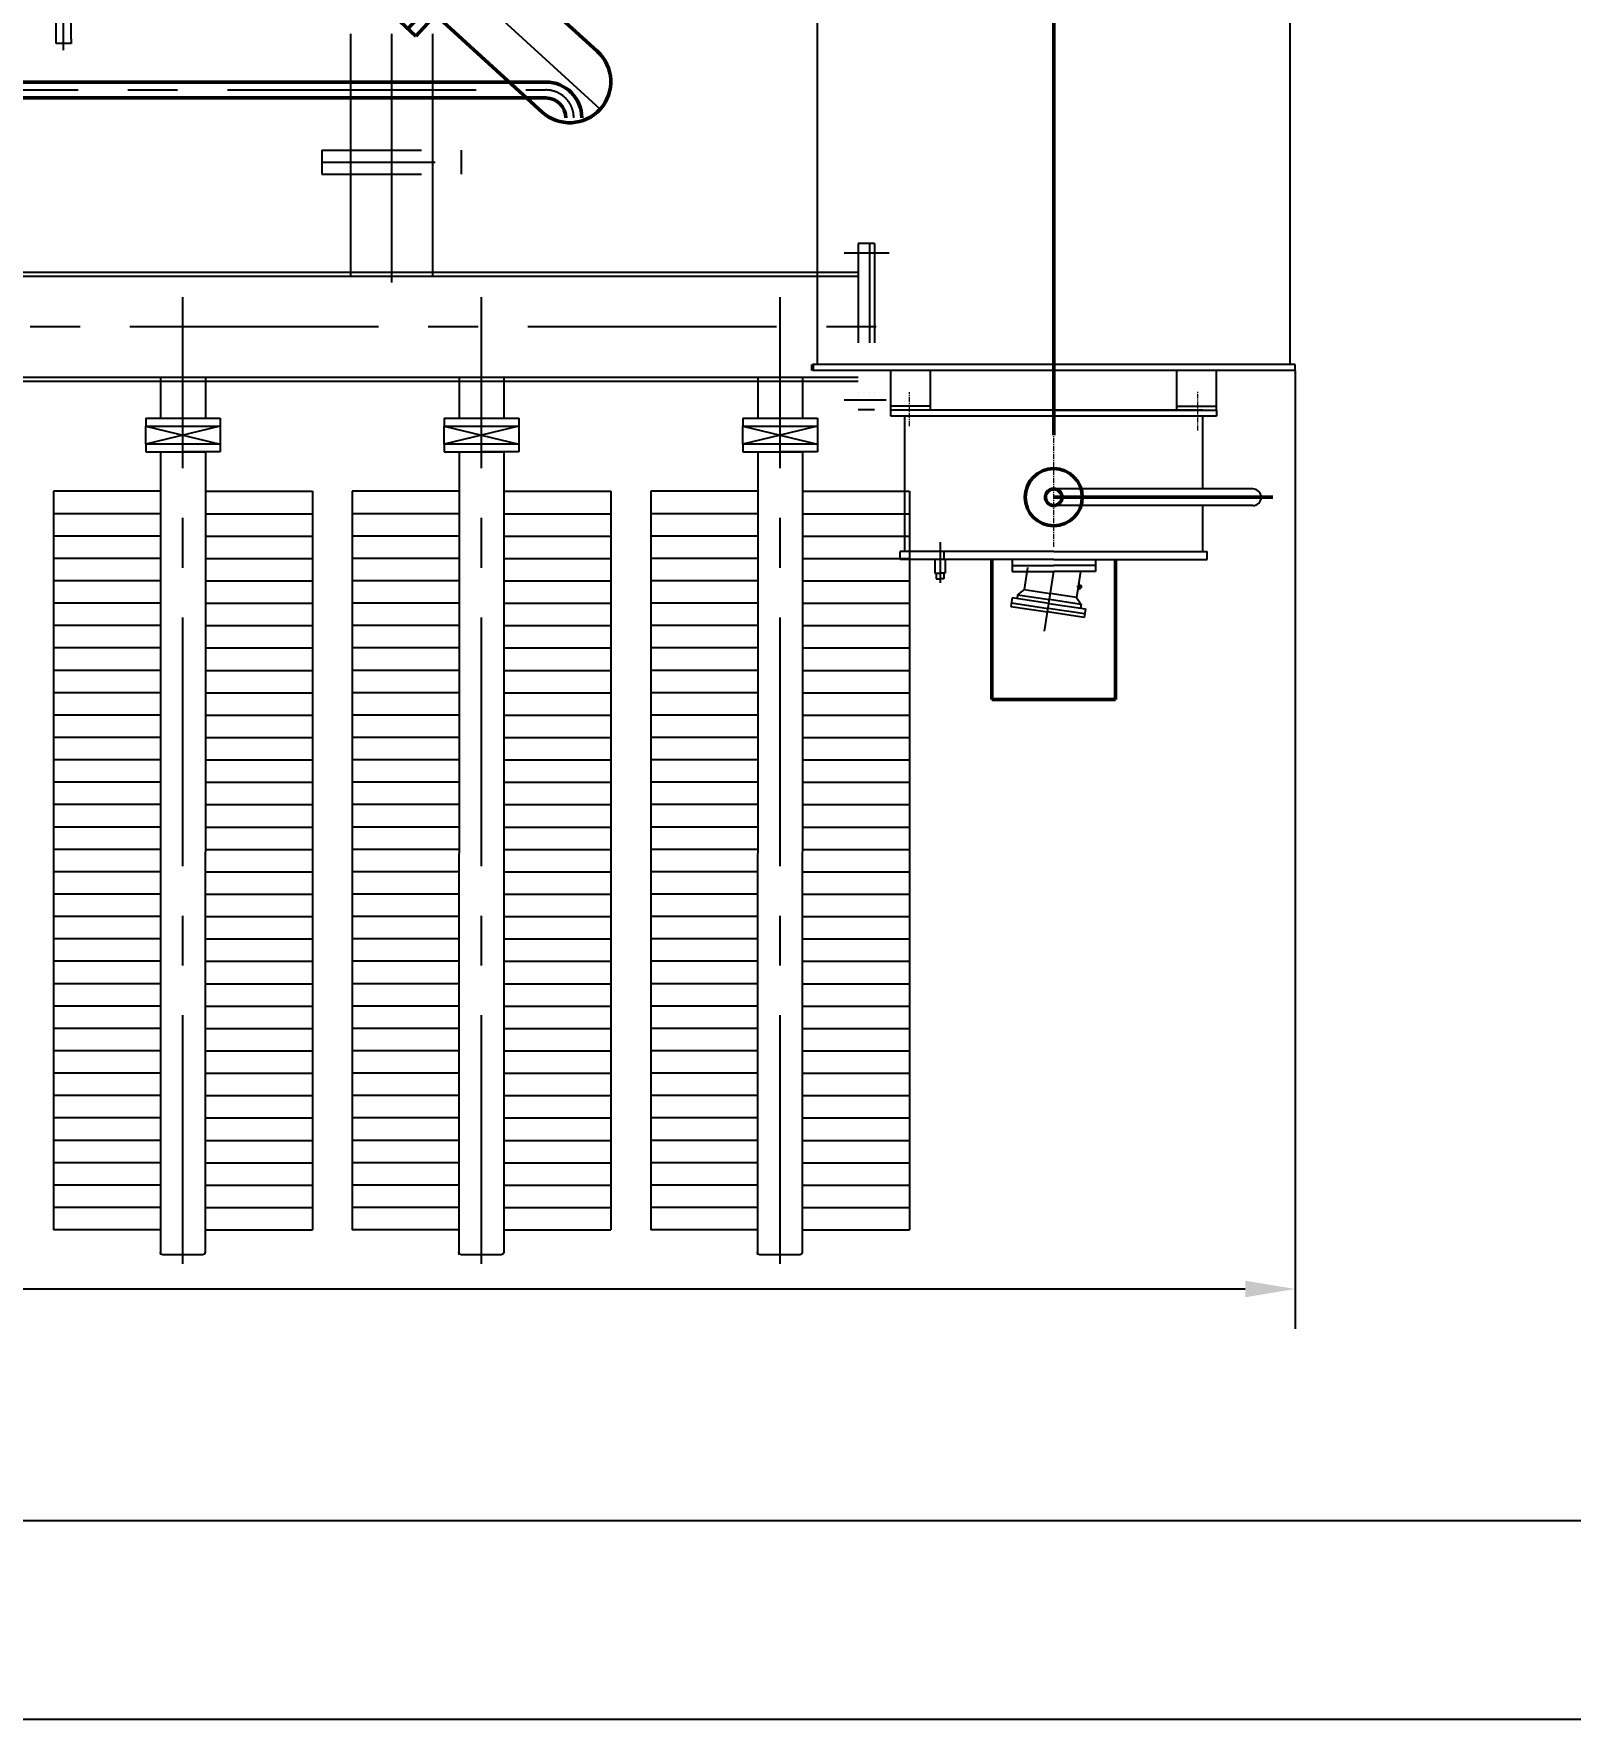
# Model space of a CAD drawing. Header units: millimetres. Extents: x -1000 to 22760, y -400 to 16400.
# Drawn here: x 6354 to 9442, y -400 to 2989 of the extents above; entities that cross this region are included whole.
import ezdxf

# ---------------------------------------------------------------- set-up
doc = ezdxf.new("R2010")
doc.units = ezdxf.units.MM
doc.header["$LTSCALE"] = 400
doc.linetypes.add('CENTER', pattern=[2, 1.25, -0.25, 0.25, -0.25])
doc.linetypes.add('DIVIDE', pattern=[1.25, 0.5, -0.25, 0, -0.25, 0, -0.25])
for name, color, linetype, lineweight in [('0粗实线层', 7, 'Continuous', 50), ('1.粗实线', 1, 'Continuous', 50), ('2.点划线', 2, 'CENTER', 18), ('2中心线层', 1, 'CENTER', 25), ('tablist', 3, 'Continuous', 25)]:
    doc.layers.add(name, color=color, linetype=linetype, lineweight=lineweight)
for name, color, linetype in [('1轮廓实线层', 7, 'Continuous'), ('3中心线层', 1, 'CENTER'), ('5', 3, 'Continuous'), ('6', 4, 'DIVIDE'), ('图框层', 7, 'Continuous')]:
    doc.layers.add(name, color=color, linetype=linetype)
doc.styles.add('TH_GBDIM', font='txt.shx', dxfattribs={"width": 0.67, "bigfont": 'hztxt.shx'})
doc.dimstyles.new('TH_GBDIM', dxfattribs={"dimscale": 40, "dimtxt": 3.5, "dimasz": 2.5, "dimexe": 2, "dimexo": 0, "dimgap": 1.5, "dimtad": 0, "dimtoh": 1, "dimdec": 1, "dimdsep": 46, "dimtxsty": 'TH_GBDIM', "dimcen": 2.5, "dimclrd": 3, "dimclre": 3, "dimclrt": 6, "dimadec": 0, "dimazin": 2, "dimtfac": 0.714286, "dimtdec": 1, "dimtmove": 0, "dimatfit": 3, "dimfxl": 0, "dimtzin": 0, "dimlwd": -1, "dimlwe": -1, "dimarcsym": 0})

# ---------------------------------------------------------------- blocks, each defined once
blk = doc.blocks.new('A$C2EB3477B')
at = {"color": 1, "linetype": 'CENTER'}
blk.add_line((-1200, 173.1), (-1200, 0), dxfattribs=at)
at = {"linetype": 'Continuous'}
for p, q in [((-1185, 160), (-1215, 160)), ((-1215, 160), (-1215, 150)), ((-1185, 150), (-1185, 160))]:
    blk.add_line(p, q, dxfattribs=at)
at = {"color": 6, "linetype": 'Continuous'}
for p, q in [((-1215, 150), (-1215, 0)), ((-1185, 150), (-1185, 0))]:
    blk.add_line(p, q, dxfattribs=at)
blk = doc.blocks.new('A$C459C2F64')
at = {"layer": '0粗实线层', "color": 4}
for radius in [57.5, 16.7]:
    blk.add_circle((854.8, 446.4), radius, dxfattribs=at)
at = {"layer": '1.粗实线'}
for p, q in [((854.8, 570.9), (854.8, 4225.4)), ((369.8, 701.4), (369.8, 713.4)), ((854.8, 446.4), (1295.2, 446.4)), ((730.4, 321.4), (730.4, 40)), ((979.2, 321.4), (979.2, 40)), ((730.4, 40), (979.2, 40))]:
    blk.add_line(p, q, dxfattribs=at)
at = {"layer": '1轮廓实线层'}
for p, q in [((379.8, 713.4), (379.8, 4133.4)), ((1329.8, 713.4), (1329.8, 4133.4)), ((1339.8, 713.4), (369.8, 713.4)), ((1339.8, 701.4), (1339.8, 713.4)), ((1339.8, 701.4), (369.8, 701.4)), ((527.3, 621.4), (527.3, 701.4)), ((607.3, 621.4), (607.3, 701.4)), ((1102.3, 621.4), (1102.3, 701.4)), ((1182.3, 621.4), (1182.3, 701.4)), ((607.3, 629.4), (527.3, 629.4)), ((1154.8, 621.4), (527.3, 621.4)), ((527.3, 609.4), (527.3, 621.4)), ((854.8, 621.4), (1182.3, 621.4)), ((1102.3, 629.4), (1182.3, 629.4)), ((1182.3, 621.4), (1182.3, 609.4)), ((1182.3, 609.4), (527.3, 609.4)), ((554.8, 609.4), (554.8, 337.4)), ((1154.8, 463.1), (1154.8, 609.4)), ((1255.2, 463.1), (854.8, 463.1)), ((1255.2, 429.6), (854.8, 429.6)), ((1154.8, 337.4), (1154.8, 429.6)), ((546.2, 321.4), (546.2, 337.4)), ((854.8, 337.4), (546.2, 337.4)), ((854.8, 321.4), (546.2, 321.4)), ((854.8, 321.4), (573.8, 321.4)), ((615.8, 321.4), (615.8, 293.5)), ((633.7, 337.4), (633.7, 321.4)), ((636.7, 321.4), (636.7, 293.5)), ((771.1, 321.4), (771.1, 297.4)), ((771.1, 309.4), (854.8, 309.4)), ((802, 305.4), (795.2, 260.8)), ((854.8, 337.4), (1163.4, 337.4)), ((854.8, 321.4), (1163.4, 321.4)), ((938.5, 309.4), (854.8, 309.4)), ((938.5, 321.4), (938.5, 297.4)), ((1163.4, 321.4), (1163.4, 337.4)), ((615.8, 293.5), (626.3, 293.5)), ((618.5, 293.5), (618.5, 282.2)), ((618.5, 282.2), (626.3, 282.2)), ((636.7, 293.5), (626.3, 293.5)), ((634, 282.2), (626.3, 282.2)), ((634, 293.5), (634, 282.2)), ((771.1, 297.4), (854.8, 297.4)), ((938.5, 297.4), (854.8, 297.4)), ((908.8, 297.4), (900.8, 244.7)), ((907.3, 271), (904.9, 271.4)), ((771.2, 244.1), (768.6, 227)), ((845, 232.9), (771.2, 244.1)), ((782.3, 250.2), (781.1, 242.6)), ((795.2, 260.8), (782.3, 250.2)), ((782.3, 250.2), (846.2, 240.5)), ((795.2, 260.8), (848, 252.7)), ((910, 230.8), (846.2, 240.5)), ((900.8, 244.7), (848, 252.7)), ((900.8, 244.7), (910, 230.8)), ((903.4, 261.7), (905.8, 261.3)), ((905.8, 261.3), (907.3, 271)), ((906.1, 263), (908.8, 262.6)), ((907.1, 269.4), (909.7, 269)), ((908.8, 262.6), (909.2, 265.8)), ((909.7, 269), (909.2, 265.8)), ((768.6, 227), (842.4, 215.8)), ((769.7, 234.2), (843.5, 223)), ((916.2, 204.5), (842.4, 215.8)), ((917.3, 211.8), (843.5, 223)), ((845, 232.9), (918.8, 221.7)), ((910, 230.8), (908.9, 223.2)), ((918.8, 221.7), (916.2, 204.5))]:
    blk.add_line(p, q, dxfattribs=at)
blk.add_arc((1255.2, 446.4), 16.7, 270, 90, dxfattribs=at)
at = {"layer": '2.点划线', "ltscale": 0.02}
for p, q in [((854.8, 347), (854.8, 709.3)), ((564.8, 589.3), (564.8, 657.7)), ((1144.8, 580.6), (1144.8, 658.7))]:
    blk.add_line(p, q, dxfattribs=at)
at = {"layer": '3中心线层'}
for p, q in [((626.3, 355.9), (626.3, 274.5)), ((836.5, 177.1), (854.8, 297.4)), ((911.7, 265.4), (901.5, 266.9))]:
    blk.add_line(p, q, dxfattribs=at)
blk = doc.blocks.new('A$C113E1078')
for p, q in [((-80.6, -114.5), (-80.6, -178.3)), ((83.6, -112.3), (83.6, -178.3))]:
    blk.add_line(p, q)
at = {"color": 7, "linetype": 'Continuous'}
for p, q in [((-138, -222.3), (-138, -178.3)), ((-138, -200.3), (142, -200.3)), ((-137.8, -178.3), (142, -178.3)), ((142, -222.3), (142, -178.3)), ((-138, -222.3), (142, -222.3)), ((-81.7, -511.8), (-81.1, -222.3)), ((83.3, -512.6), (83.9, -222.3))]:
    blk.add_line(p, q, dxfattribs=at)
blk.add_arc((0.8, -512.2), 82.5, 179.7522, 359.7522)
at = {"layer": '2中心线层'}
blk.add_line((0.5, -594.7), (0.5, -222.3), dxfattribs=at)
blk = doc.blocks.new('低压侧联管')
at = {"color": 1, "linetype": 'CENTER'}
for p, q in [((2095, 1884.6), (2095, -59)), ((2695, 1884.6), (2695, -59)), ((3295, 1884.6), (3295, -59))]:
    blk.add_line(p, q, dxfattribs=at)
at = {"color": 0}
for p, q in [((2020, 200), (2170, 236)), ((2170, 200), (2020, 236)), ((2020, 200), (2170, 236)), ((2170, 200), (2020, 236)), ((2620, 200), (2770, 236)), ((2770, 200), (2620, 236)), ((2620, 200), (2770, 236)), ((2770, 200), (2620, 236)), ((3220, 200), (3370, 236)), ((3370, 200), (3220, 236)), ((2050, 100), (2050, 184)), ((2050, 100), (2050, 184)), ((2140, 100), (2140, 184)), ((2140, 100), (2140, 184)), ((2650, 100), (2650, 184)), ((2650, 100), (2650, 184)), ((2740, 100), (2740, 184)), ((2740, 100), (2740, 184)), ((3250, 100), (3250, 184)), ((3340, 100), (3340, 184)), ((-3462, 109.5), (3452, 109.5)), ((-3462, -109.5), (3452, -109.5)), ((2374.2, -354.9), (2374.2, -306.9)), ((2654.2, -354.9), (2654.2, -306.9))]:
    blk.add_line(p, q, dxfattribs=at)
at = {"layer": '2中心线层'}
for p, q in [((-3612, 0), (3495.7, 0)), ((2514.2, -589), (2514.2, -12.8))]:
    blk.add_line(p, q, dxfattribs=at)
at = {"layer": '5', "color": 0}
for p, q in [((2050, 252), (2049.5, 1866)), ((2134.5, 1866), (2054.5, 1866)), ((2650, 252), (2649.5, 1866)), ((2734.5, 1866), (2654.5, 1866)), ((3250, 252), (3249.5, 1866)), ((3334.5, 1866), (3254.5, 1866)), ((2140, 252), (2139.5, 1860.5)), ((2740, 252), (2739.5, 1860.5)), ((3340, 252), (3339.5, 1860.5)), ((2050, 1816), (1835, 1816)), ((2050, 1816), (1835, 1816)), ((2050, 1816), (1835, 1816)), ((2050, 1816), (1835, 1816)), ((2050, 1816), (1835, 1816)), ((2050, 1816), (1835, 1816)), ((2050, 1816), (1835, 1816)), ((2050, 1816), (1835, 1816)), ((2050, 1816), (1835, 1816)), ((2050, 1816), (1835, 1816)), ((2050, 1816), (1835, 1816)), ((2050, 1816), (1835, 1816)), ((2050, 1816), (1835, 1816)), ((2050, 1816), (1835, 1816)), ((2050, 1816), (1835, 1816)), ((2050, 1816), (1835, 1816)), ((1835, 331), (1835, 1816)), ((2140, 1816), (2355, 1816)), ((2140, 1816), (2355, 1816)), ((2140, 1816), (2355, 1816)), ((2140, 1816), (2355, 1816)), ((2140, 1816), (2355, 1816)), ((2140, 1816), (2355, 1816)), ((2140, 1816), (2355, 1816)), ((2140, 1816), (2355, 1816)), ((2140, 1816), (2355, 1816)), ((2140, 1816), (2355, 1816)), ((2140, 1816), (2355, 1816)), ((2140, 1816), (2355, 1816)), ((2140, 1816), (2355, 1816)), ((2140, 1816), (2355, 1816)), ((2140, 1816), (2355, 1816)), ((2140, 1816), (2355, 1816)), ((2355, 331), (2355, 1816)), ((2435, 331), (2435, 1816)), ((2650, 1816), (2435, 1816)), ((2650, 1816), (2435, 1816)), ((2650, 1816), (2435, 1816)), ((2650, 1816), (2435, 1816)), ((2650, 1816), (2435, 1816)), ((2650, 1816), (2435, 1816)), ((2650, 1816), (2435, 1816)), ((2650, 1816), (2435, 1816)), ((2650, 1816), (2435, 1816)), ((2650, 1816), (2435, 1816)), ((2650, 1816), (2435, 1816)), ((2650, 1816), (2435, 1816)), ((2650, 1816), (2435, 1816)), ((2650, 1816), (2435, 1816)), ((2650, 1816), (2435, 1816)), ((2650, 1816), (2435, 1816)), ((2740, 1816), (2955, 1816)), ((2740, 1816), (2955, 1816)), ((2740, 1816), (2955, 1816)), ((2740, 1816), (2955, 1816)), ((2740, 1816), (2955, 1816)), ((2740, 1816), (2955, 1816)), ((2740, 1816), (2955, 1816)), ((2740, 1816), (2955, 1816)), ((2740, 1816), (2955, 1816)), ((2740, 1816), (2955, 1816)), ((2740, 1816), (2955, 1816)), ((2740, 1816), (2955, 1816)), ((2740, 1816), (2955, 1816)), ((2740, 1816), (2955, 1816)), ((2740, 1816), (2955, 1816)), ((2740, 1816), (2955, 1816)), ((2955, 331), (2955, 1816)), ((3035, 331), (3035, 1816)), ((3250, 1816), (3035, 1816)), ((3250, 1816), (3035, 1816)), ((3250, 1816), (3035, 1816)), ((3250, 1816), (3035, 1816)), ((3250, 1816), (3035, 1816)), ((3250, 1816), (3035, 1816)), ((3250, 1816), (3035, 1816)), ((3250, 1816), (3035, 1816)), ((3250, 1816), (3035, 1816)), ((3250, 1816), (3035, 1816)), ((3250, 1816), (3035, 1816)), ((3250, 1816), (3035, 1816)), ((3250, 1816), (3035, 1816)), ((3250, 1816), (3035, 1816)), ((3250, 1816), (3035, 1816)), ((3250, 1816), (3035, 1816)), ((3340, 1816), (3555, 1816)), ((3340, 1816), (3555, 1816)), ((3340, 1816), (3555, 1816)), ((3340, 1816), (3555, 1816)), ((3340, 1816), (3555, 1816)), ((3340, 1816), (3555, 1816)), ((3340, 1816), (3555, 1816)), ((3340, 1816), (3555, 1816)), ((3340, 1816), (3555, 1816)), ((3340, 1816), (3555, 1816)), ((3340, 1816), (3555, 1816)), ((3340, 1816), (3555, 1816)), ((3340, 1816), (3555, 1816)), ((3340, 1816), (3555, 1816)), ((3340, 1816), (3555, 1816)), ((3340, 1816), (3555, 1816)), ((3555, 331), (3555, 1816)), ((2050, 331), (1835, 331)), ((2140, 331), (2355, 331)), ((2650, 331), (2435, 331)), ((2740, 331), (2955, 331)), ((3250, 331), (3035, 331)), ((3340, 331), (3555, 331)), ((2020, 236), (2020, 252)), ((2020, 252), (2095, 252)), ((2020, 236), (2020, 252)), ((2020, 252), (2095, 252)), ((2095, 252), (2140, 252)), ((2170, 252), (2095, 252)), ((2095, 252), (2140, 252)), ((2170, 252), (2095, 252)), ((2170, 236), (2170, 252)), ((2170, 236), (2170, 252)), ((2620, 236), (2620, 252)), ((2620, 252), (2695, 252)), ((2620, 236), (2620, 252)), ((2620, 252), (2695, 252)), ((2695, 252), (2740, 252)), ((2770, 252), (2695, 252)), ((2695, 252), (2740, 252)), ((2770, 252), (2695, 252)), ((2770, 236), (2770, 252)), ((2770, 236), (2770, 252)), ((3220, 236), (3220, 252)), ((3220, 252), (3295, 252)), ((3295, 252), (3340, 252)), ((3370, 252), (3295, 252)), ((3370, 236), (3370, 252)), ((2170, 236), (2020, 236)), ((2020, 236), (2020, 200)), ((2170, 236), (2020, 236)), ((2020, 236), (2020, 200)), ((2170, 200), (2170, 236)), ((2170, 200), (2170, 236)), ((2770, 236), (2620, 236)), ((2620, 236), (2620, 200)), ((2770, 236), (2620, 236)), ((2620, 236), (2620, 200)), ((2770, 200), (2770, 236)), ((2770, 200), (2770, 236)), ((3370, 236), (3220, 236)), ((3220, 236), (3220, 200)), ((3370, 200), (3370, 236)), ((2020, 200), (2170, 200)), ((2020, 184), (2020, 200)), ((2020, 200), (2170, 200)), ((2020, 184), (2020, 200)), ((2020, 184), (2170, 184)), ((2020, 184), (2170, 184)), ((2170, 184), (2170, 200)), ((2170, 184), (2170, 200)), ((2620, 200), (2770, 200)), ((2620, 184), (2620, 200)), ((2620, 200), (2770, 200)), ((2620, 184), (2620, 200)), ((2620, 184), (2770, 184)), ((2620, 184), (2770, 184)), ((2770, 184), (2770, 200)), ((2770, 184), (2770, 200)), ((3220, 200), (3370, 200)), ((3220, 184), (3220, 200)), ((3220, 184), (3370, 184)), ((3370, 184), (3370, 200)), ((2431.7, -589), (2431.7, -175.5)), ((2596.7, -589), (2596.7, -175.5))]:
    blk.add_line(p, q, dxfattribs=at)
at = {"layer": '5', "color": 2}
for p, q in [((2050, 1771), (1835, 1771)), ((2050, 1771), (1835, 1771)), ((2050, 1771), (1835, 1771)), ((2050, 1771), (1835, 1771)), ((2050, 1771), (1835, 1771)), ((2050, 1771), (1835, 1771)), ((2050, 1771), (1835, 1771)), ((2050, 1771), (1835, 1771)), ((2050, 1771), (1835, 1771)), ((2050, 1771), (1835, 1771)), ((2140, 1771), (2355, 1771)), ((2140, 1771), (2355, 1771)), ((2140, 1771), (2355, 1771)), ((2140, 1771), (2355, 1771)), ((2140, 1771), (2355, 1771)), ((2140, 1771), (2355, 1771)), ((2140, 1771), (2355, 1771)), ((2140, 1771), (2355, 1771)), ((2140, 1771), (2355, 1771)), ((2140, 1771), (2355, 1771)), ((2650, 1771), (2435, 1771)), ((2650, 1771), (2435, 1771)), ((2650, 1771), (2435, 1771)), ((2650, 1771), (2435, 1771)), ((2650, 1771), (2435, 1771)), ((2650, 1771), (2435, 1771)), ((2650, 1771), (2435, 1771)), ((2650, 1771), (2435, 1771)), ((2650, 1771), (2435, 1771)), ((2650, 1771), (2435, 1771)), ((2740, 1771), (2955, 1771)), ((2740, 1771), (2955, 1771)), ((2740, 1771), (2955, 1771)), ((2740, 1771), (2955, 1771)), ((2740, 1771), (2955, 1771)), ((2740, 1771), (2955, 1771)), ((2740, 1771), (2955, 1771)), ((2740, 1771), (2955, 1771)), ((2740, 1771), (2955, 1771)), ((2740, 1771), (2955, 1771)), ((3250, 1771), (3035, 1771)), ((3250, 1771), (3035, 1771)), ((3250, 1771), (3035, 1771)), ((3250, 1771), (3035, 1771)), ((3250, 1771), (3035, 1771)), ((3250, 1771), (3035, 1771)), ((3250, 1771), (3035, 1771)), ((3250, 1771), (3035, 1771)), ((3250, 1771), (3035, 1771)), ((3250, 1771), (3035, 1771)), ((3340, 1771), (3555, 1771)), ((3340, 1771), (3555, 1771)), ((3340, 1771), (3555, 1771)), ((3340, 1771), (3555, 1771)), ((3340, 1771), (3555, 1771)), ((3340, 1771), (3555, 1771)), ((3340, 1771), (3555, 1771)), ((3340, 1771), (3555, 1771)), ((3340, 1771), (3555, 1771)), ((3340, 1771), (3555, 1771)), ((2050, 1726), (1835, 1726)), ((2050, 1726), (1835, 1726)), ((2050, 1726), (1835, 1726)), ((2050, 1726), (1835, 1726)), ((2050, 1726), (1835, 1726)), ((2050, 1726), (1835, 1726)), ((2050, 1726), (1835, 1726)), ((2050, 1726), (1835, 1726)), ((2050, 1726), (1835, 1726)), ((2050, 1726), (1835, 1726)), ((2050, 1726), (1835, 1726)), ((2050, 1726), (1835, 1726)), ((2050, 1726), (1835, 1726)), ((2050, 1726), (1835, 1726)), ((2050, 1726), (1835, 1726)), ((2050, 1726), (1835, 1726)), ((2140, 1726), (2355, 1726)), ((2140, 1726), (2355, 1726)), ((2140, 1726), (2355, 1726)), ((2140, 1726), (2355, 1726)), ((2140, 1726), (2355, 1726)), ((2140, 1726), (2355, 1726)), ((2140, 1726), (2355, 1726)), ((2140, 1726), (2355, 1726)), ((2140, 1726), (2355, 1726)), ((2140, 1726), (2355, 1726)), ((2140, 1726), (2355, 1726)), ((2140, 1726), (2355, 1726)), ((2140, 1726), (2355, 1726)), ((2140, 1726), (2355, 1726)), ((2140, 1726), (2355, 1726)), ((2140, 1726), (2355, 1726)), ((2650, 1726), (2435, 1726)), ((2650, 1726), (2435, 1726)), ((2650, 1726), (2435, 1726)), ((2650, 1726), (2435, 1726)), ((2650, 1726), (2435, 1726)), ((2650, 1726), (2435, 1726)), ((2650, 1726), (2435, 1726)), ((2650, 1726), (2435, 1726)), ((2650, 1726), (2435, 1726)), ((2650, 1726), (2435, 1726)), ((2650, 1726), (2435, 1726)), ((2650, 1726), (2435, 1726)), ((2650, 1726), (2435, 1726)), ((2650, 1726), (2435, 1726)), ((2650, 1726), (2435, 1726)), ((2650, 1726), (2435, 1726)), ((2740, 1726), (2955, 1726)), ((2740, 1726), (2955, 1726)), ((2740, 1726), (2955, 1726)), ((2740, 1726), (2955, 1726)), ((2740, 1726), (2955, 1726)), ((2740, 1726), (2955, 1726)), ((2740, 1726), (2955, 1726)), ((2740, 1726), (2955, 1726)), ((2740, 1726), (2955, 1726)), ((2740, 1726), (2955, 1726)), ((2740, 1726), (2955, 1726)), ((2740, 1726), (2955, 1726)), ((2740, 1726), (2955, 1726)), ((2740, 1726), (2955, 1726)), ((2740, 1726), (2955, 1726)), ((2740, 1726), (2955, 1726)), ((3250, 1726), (3035, 1726)), ((3250, 1726), (3035, 1726)), ((3250, 1726), (3035, 1726)), ((3250, 1726), (3035, 1726)), ((3250, 1726), (3035, 1726)), ((3250, 1726), (3035, 1726)), ((3250, 1726), (3035, 1726)), ((3250, 1726), (3035, 1726)), ((3250, 1726), (3035, 1726)), ((3250, 1726), (3035, 1726)), ((3250, 1726), (3035, 1726)), ((3250, 1726), (3035, 1726)), ((3250, 1726), (3035, 1726)), ((3250, 1726), (3035, 1726)), ((3250, 1726), (3035, 1726)), ((3250, 1726), (3035, 1726)), ((3340, 1726), (3555, 1726)), ((3340, 1726), (3555, 1726)), ((3340, 1726), (3555, 1726)), ((3340, 1726), (3555, 1726)), ((3340, 1726), (3555, 1726)), ((3340, 1726), (3555, 1726)), ((3340, 1726), (3555, 1726)), ((3340, 1726), (3555, 1726)), ((3340, 1726), (3555, 1726)), ((3340, 1726), (3555, 1726)), ((3340, 1726), (3555, 1726)), ((3340, 1726), (3555, 1726)), ((3340, 1726), (3555, 1726)), ((3340, 1726), (3555, 1726)), ((3340, 1726), (3555, 1726)), ((3340, 1726), (3555, 1726)), ((2050, 1681), (1835, 1681)), ((2050, 1681), (1835, 1681)), ((2050, 1681), (1835, 1681)), ((2050, 1681), (1835, 1681)), ((2050, 1681), (1835, 1681)), ((2050, 1681), (1835, 1681)), ((2050, 1681), (1835, 1681)), ((2050, 1681), (1835, 1681)), ((2050, 1681), (1835, 1681)), ((2050, 1681), (1835, 1681)), ((2140, 1681), (2355, 1681)), ((2140, 1681), (2355, 1681)), ((2140, 1681), (2355, 1681)), ((2140, 1681), (2355, 1681)), ((2140, 1681), (2355, 1681)), ((2140, 1681), (2355, 1681)), ((2140, 1681), (2355, 1681)), ((2140, 1681), (2355, 1681)), ((2140, 1681), (2355, 1681)), ((2140, 1681), (2355, 1681)), ((2650, 1681), (2435, 1681)), ((2650, 1681), (2435, 1681)), ((2650, 1681), (2435, 1681)), ((2650, 1681), (2435, 1681)), ((2650, 1681), (2435, 1681)), ((2650, 1681), (2435, 1681)), ((2650, 1681), (2435, 1681)), ((2650, 1681), (2435, 1681)), ((2650, 1681), (2435, 1681)), ((2650, 1681), (2435, 1681)), ((2740, 1681), (2955, 1681)), ((2740, 1681), (2955, 1681)), ((2740, 1681), (2955, 1681)), ((2740, 1681), (2955, 1681)), ((2740, 1681), (2955, 1681)), ((2740, 1681), (2955, 1681)), ((2740, 1681), (2955, 1681)), ((2740, 1681), (2955, 1681)), ((2740, 1681), (2955, 1681)), ((2740, 1681), (2955, 1681)), ((3250, 1681), (3035, 1681)), ((3250, 1681), (3035, 1681)), ((3250, 1681), (3035, 1681)), ((3250, 1681), (3035, 1681)), ((3250, 1681), (3035, 1681)), ((3250, 1681), (3035, 1681)), ((3250, 1681), (3035, 1681)), ((3250, 1681), (3035, 1681)), ((3250, 1681), (3035, 1681)), ((3250, 1681), (3035, 1681)), ((3340, 1681), (3555, 1681)), ((3340, 1681), (3555, 1681)), ((3340, 1681), (3555, 1681)), ((3340, 1681), (3555, 1681)), ((3340, 1681), (3555, 1681)), ((3340, 1681), (3555, 1681)), ((3340, 1681), (3555, 1681)), ((3340, 1681), (3555, 1681)), ((3340, 1681), (3555, 1681)), ((3340, 1681), (3555, 1681)), ((2050, 1636), (1835, 1636)), ((2050, 1636), (1835, 1636)), ((2050, 1636), (1835, 1636)), ((2050, 1636), (1835, 1636)), ((2050, 1636), (1835, 1636)), ((2050, 1636), (1835, 1636)), ((2050, 1636), (1835, 1636)), ((2050, 1636), (1835, 1636)), ((2050, 1636), (1835, 1636)), ((2050, 1636), (1835, 1636)), ((2050, 1636), (1835, 1636)), ((2050, 1636), (1835, 1636)), ((2050, 1636), (1835, 1636)), ((2050, 1636), (1835, 1636)), ((2140, 1636), (2355, 1636)), ((2140, 1636), (2355, 1636)), ((2140, 1636), (2355, 1636)), ((2140, 1636), (2355, 1636)), ((2140, 1636), (2355, 1636)), ((2140, 1636), (2355, 1636)), ((2140, 1636), (2355, 1636)), ((2140, 1636), (2355, 1636)), ((2650, 1636), (2435, 1636)), ((2650, 1636), (2435, 1636)), ((2650, 1636), (2435, 1636)), ((2650, 1636), (2435, 1636)), ((2650, 1636), (2435, 1636)), ((2650, 1636), (2435, 1636)), ((2650, 1636), (2435, 1636)), ((2650, 1636), (2435, 1636)), ((2650, 1636), (2435, 1636)), ((2650, 1636), (2435, 1636)), ((2650, 1636), (2435, 1636)), ((2650, 1636), (2435, 1636)), ((2650, 1636), (2435, 1636)), ((2650, 1636), (2435, 1636)), ((2740, 1636), (2955, 1636)), ((2740, 1636), (2955, 1636)), ((2740, 1636), (2955, 1636)), ((2740, 1636), (2955, 1636)), ((2740, 1636), (2955, 1636)), ((2740, 1636), (2955, 1636)), ((2740, 1636), (2955, 1636)), ((2740, 1636), (2955, 1636)), ((3250, 1636), (3035, 1636)), ((3250, 1636), (3035, 1636)), ((3250, 1636), (3035, 1636)), ((3250, 1636), (3035, 1636)), ((3250, 1636), (3035, 1636)), ((3250, 1636), (3035, 1636)), ((3250, 1636), (3035, 1636)), ((3250, 1636), (3035, 1636)), ((3250, 1636), (3035, 1636)), ((3250, 1636), (3035, 1636)), ((3250, 1636), (3035, 1636)), ((3250, 1636), (3035, 1636)), ((3250, 1636), (3035, 1636)), ((3250, 1636), (3035, 1636)), ((3340, 1636), (3555, 1636)), ((3340, 1636), (3555, 1636)), ((3340, 1636), (3555, 1636)), ((3340, 1636), (3555, 1636)), ((3340, 1636), (3555, 1636)), ((3340, 1636), (3555, 1636)), ((3340, 1636), (3555, 1636)), ((3340, 1636), (3555, 1636)), ((2050, 1591), (1835, 1591)), ((2050, 1591), (1835, 1591)), ((2050, 1591), (1835, 1591)), ((2050, 1591), (1835, 1591)), ((2050, 1591), (1835, 1591)), ((2050, 1591), (1835, 1591)), ((2050, 1591), (1835, 1591)), ((2050, 1591), (1835, 1591)), ((2050, 1591), (1835, 1591)), ((2050, 1591), (1835, 1591)), ((2140, 1591), (2355, 1591)), ((2140, 1591), (2355, 1591)), ((2140, 1591), (2355, 1591)), ((2140, 1591), (2355, 1591)), ((2140, 1591), (2355, 1591)), ((2650, 1591), (2435, 1591)), ((2650, 1591), (2435, 1591)), ((2650, 1591), (2435, 1591)), ((2650, 1591), (2435, 1591)), ((2650, 1591), (2435, 1591)), ((2650, 1591), (2435, 1591)), ((2650, 1591), (2435, 1591)), ((2650, 1591), (2435, 1591)), ((2650, 1591), (2435, 1591)), ((2650, 1591), (2435, 1591)), ((2740, 1591), (2955, 1591)), ((2740, 1591), (2955, 1591)), ((2740, 1591), (2955, 1591)), ((2740, 1591), (2955, 1591)), ((2740, 1591), (2955, 1591)), ((3250, 1591), (3035, 1591)), ((3250, 1591), (3035, 1591)), ((3250, 1591), (3035, 1591)), ((3250, 1591), (3035, 1591)), ((3250, 1591), (3035, 1591)), ((3250, 1591), (3035, 1591)), ((3250, 1591), (3035, 1591)), ((3250, 1591), (3035, 1591)), ((3250, 1591), (3035, 1591)), ((3250, 1591), (3035, 1591)), ((3340, 1591), (3555, 1591)), ((3340, 1591), (3555, 1591)), ((3340, 1591), (3555, 1591)), ((3340, 1591), (3555, 1591)), ((3340, 1591), (3555, 1591)), ((2050, 1546), (1835, 1546)), ((2050, 1546), (1835, 1546)), ((2050, 1546), (1835, 1546)), ((2050, 1546), (1835, 1546)), ((2050, 1546), (1835, 1546)), ((2050, 1546), (1835, 1546)), ((2050, 1546), (1835, 1546)), ((2050, 1546), (1835, 1546)), ((2050, 1546), (1835, 1546)), ((2050, 1546), (1835, 1546)), ((2050, 1546), (1835, 1546)), ((2050, 1546), (1835, 1546)), ((2050, 1546), (1835, 1546)), ((2050, 1546), (1835, 1546)), ((2140, 1546), (2355, 1546)), ((2140, 1546), (2355, 1546)), ((2140, 1546), (2355, 1546)), ((2140, 1546), (2355, 1546)), ((2140, 1546), (2355, 1546)), ((2140, 1546), (2355, 1546)), ((2140, 1546), (2355, 1546)), ((2140, 1546), (2355, 1546)), ((2650, 1546), (2435, 1546)), ((2650, 1546), (2435, 1546)), ((2650, 1546), (2435, 1546)), ((2650, 1546), (2435, 1546)), ((2650, 1546), (2435, 1546)), ((2650, 1546), (2435, 1546)), ((2650, 1546), (2435, 1546)), ((2650, 1546), (2435, 1546)), ((2650, 1546), (2435, 1546)), ((2650, 1546), (2435, 1546)), ((2650, 1546), (2435, 1546)), ((2650, 1546), (2435, 1546)), ((2650, 1546), (2435, 1546)), ((2650, 1546), (2435, 1546)), ((2740, 1546), (2955, 1546)), ((2740, 1546), (2955, 1546)), ((2740, 1546), (2955, 1546)), ((2740, 1546), (2955, 1546)), ((2740, 1546), (2955, 1546)), ((2740, 1546), (2955, 1546)), ((2740, 1546), (2955, 1546)), ((2740, 1546), (2955, 1546)), ((3250, 1546), (3035, 1546)), ((3250, 1546), (3035, 1546)), ((3250, 1546), (3035, 1546)), ((3250, 1546), (3035, 1546)), ((3250, 1546), (3035, 1546)), ((3250, 1546), (3035, 1546)), ((3250, 1546), (3035, 1546)), ((3250, 1546), (3035, 1546)), ((3250, 1546), (3035, 1546)), ((3250, 1546), (3035, 1546)), ((3250, 1546), (3035, 1546)), ((3250, 1546), (3035, 1546)), ((3250, 1546), (3035, 1546)), ((3250, 1546), (3035, 1546)), ((3340, 1546), (3555, 1546)), ((3340, 1546), (3555, 1546)), ((3340, 1546), (3555, 1546)), ((3340, 1546), (3555, 1546)), ((3340, 1546), (3555, 1546)), ((3340, 1546), (3555, 1546)), ((3340, 1546), (3555, 1546)), ((3340, 1546), (3555, 1546)), ((2050, 1501), (1835, 1501)), ((2050, 1501), (1835, 1501)), ((2050, 1501), (1835, 1501)), ((2050, 1501), (1835, 1501)), ((2050, 1501), (1835, 1501)), ((2050, 1501), (1835, 1501)), ((2050, 1501), (1835, 1501)), ((2050, 1501), (1835, 1501)), ((2050, 1501), (1835, 1501)), ((2050, 1501), (1835, 1501)), ((2140, 1501), (2355, 1501)), ((2140, 1501), (2355, 1501)), ((2140, 1501), (2355, 1501)), ((2140, 1501), (2355, 1501)), ((2140, 1501), (2355, 1501)), ((2650, 1501), (2435, 1501)), ((2650, 1501), (2435, 1501)), ((2650, 1501), (2435, 1501)), ((2650, 1501), (2435, 1501)), ((2650, 1501), (2435, 1501)), ((2650, 1501), (2435, 1501)), ((2650, 1501), (2435, 1501)), ((2650, 1501), (2435, 1501)), ((2650, 1501), (2435, 1501)), ((2650, 1501), (2435, 1501)), ((2740, 1501), (2955, 1501)), ((2740, 1501), (2955, 1501)), ((2740, 1501), (2955, 1501)), ((2740, 1501), (2955, 1501)), ((2740, 1501), (2955, 1501)), ((3250, 1501), (3035, 1501)), ((3250, 1501), (3035, 1501)), ((3250, 1501), (3035, 1501)), ((3250, 1501), (3035, 1501)), ((3250, 1501), (3035, 1501)), ((3250, 1501), (3035, 1501)), ((3250, 1501), (3035, 1501)), ((3250, 1501), (3035, 1501)), ((3250, 1501), (3035, 1501)), ((3250, 1501), (3035, 1501)), ((3340, 1501), (3555, 1501)), ((3340, 1501), (3555, 1501)), ((3340, 1501), (3555, 1501)), ((3340, 1501), (3555, 1501)), ((3340, 1501), (3555, 1501)), ((2050, 1456), (1835, 1456)), ((2050, 1456), (1835, 1456)), ((2050, 1456), (1835, 1456)), ((2050, 1456), (1835, 1456)), ((2050, 1456), (1835, 1456)), ((2050, 1456), (1835, 1456)), ((2050, 1456), (1835, 1456)), ((2140, 1456), (2355, 1456)), ((2140, 1456), (2355, 1456)), ((2140, 1456), (2355, 1456)), ((2140, 1456), (2355, 1456)), ((2140, 1456), (2355, 1456)), ((2140, 1456), (2355, 1456)), ((2140, 1456), (2355, 1456)), ((2650, 1456), (2435, 1456)), ((2650, 1456), (2435, 1456)), ((2650, 1456), (2435, 1456)), ((2650, 1456), (2435, 1456)), ((2650, 1456), (2435, 1456)), ((2650, 1456), (2435, 1456)), ((2650, 1456), (2435, 1456)), ((2740, 1456), (2955, 1456)), ((2740, 1456), (2955, 1456)), ((2740, 1456), (2955, 1456)), ((2740, 1456), (2955, 1456)), ((2740, 1456), (2955, 1456)), ((2740, 1456), (2955, 1456)), ((2740, 1456), (2955, 1456)), ((3250, 1456), (3035, 1456)), ((3250, 1456), (3035, 1456)), ((3250, 1456), (3035, 1456)), ((3250, 1456), (3035, 1456)), ((3250, 1456), (3035, 1456)), ((3250, 1456), (3035, 1456)), ((3250, 1456), (3035, 1456)), ((3340, 1456), (3555, 1456)), ((3340, 1456), (3555, 1456)), ((3340, 1456), (3555, 1456)), ((3340, 1456), (3555, 1456)), ((3340, 1456), (3555, 1456)), ((3340, 1456), (3555, 1456)), ((3340, 1456), (3555, 1456)), ((2050, 1411), (1835, 1411)), ((2050, 1411), (1835, 1411)), ((2050, 1411), (1835, 1411)), ((2050, 1411), (1835, 1411)), ((2050, 1411), (1835, 1411)), ((2140, 1411), (2355, 1411)), ((2140, 1411), (2355, 1411)), ((2140, 1411), (2355, 1411)), ((2140, 1411), (2355, 1411)), ((2650, 1411), (2435, 1411)), ((2650, 1411), (2435, 1411)), ((2650, 1411), (2435, 1411)), ((2650, 1411), (2435, 1411)), ((2650, 1411), (2435, 1411)), ((2740, 1411), (2955, 1411)), ((2740, 1411), (2955, 1411)), ((2740, 1411), (2955, 1411)), ((2740, 1411), (2955, 1411)), ((3250, 1411), (3035, 1411)), ((3250, 1411), (3035, 1411)), ((3250, 1411), (3035, 1411)), ((3250, 1411), (3035, 1411)), ((3250, 1411), (3035, 1411)), ((3340, 1411), (3555, 1411)), ((3340, 1411), (3555, 1411)), ((3340, 1411), (3555, 1411)), ((3340, 1411), (3555, 1411)), ((2050, 1366), (1835, 1366)), ((2050, 1366), (1835, 1366)), ((2050, 1366), (1835, 1366)), ((2050, 1366), (1835, 1366)), ((2050, 1366), (1835, 1366)), ((2050, 1366), (1835, 1366)), ((2050, 1366), (1835, 1366)), ((2140, 1366), (2355, 1366)), ((2140, 1366), (2355, 1366)), ((2140, 1366), (2355, 1366)), ((2140, 1366), (2355, 1366)), ((2140, 1366), (2355, 1366)), ((2140, 1366), (2355, 1366)), ((2140, 1366), (2355, 1366)), ((2650, 1366), (2435, 1366)), ((2650, 1366), (2435, 1366)), ((2650, 1366), (2435, 1366)), ((2650, 1366), (2435, 1366)), ((2650, 1366), (2435, 1366)), ((2650, 1366), (2435, 1366)), ((2650, 1366), (2435, 1366)), ((2740, 1366), (2955, 1366)), ((2740, 1366), (2955, 1366)), ((2740, 1366), (2955, 1366)), ((2740, 1366), (2955, 1366)), ((2740, 1366), (2955, 1366)), ((2740, 1366), (2955, 1366)), ((2740, 1366), (2955, 1366)), ((3250, 1366), (3035, 1366)), ((3250, 1366), (3035, 1366)), ((3250, 1366), (3035, 1366)), ((3250, 1366), (3035, 1366)), ((3250, 1366), (3035, 1366)), ((3250, 1366), (3035, 1366)), ((3250, 1366), (3035, 1366)), ((3340, 1366), (3555, 1366)), ((3340, 1366), (3555, 1366)), ((3340, 1366), (3555, 1366)), ((3340, 1366), (3555, 1366)), ((3340, 1366), (3555, 1366)), ((3340, 1366), (3555, 1366)), ((3340, 1366), (3555, 1366)), ((2050, 1321), (1835, 1321)), ((2050, 1321), (1835, 1321)), ((2050, 1321), (1835, 1321)), ((2050, 1321), (1835, 1321)), ((2050, 1321), (1835, 1321)), ((2140, 1321), (2355, 1321)), ((2140, 1321), (2355, 1321)), ((2140, 1321), (2355, 1321)), ((2140, 1321), (2355, 1321)), ((2650, 1321), (2435, 1321)), ((2650, 1321), (2435, 1321)), ((2650, 1321), (2435, 1321)), ((2650, 1321), (2435, 1321)), ((2650, 1321), (2435, 1321)), ((2740, 1321), (2955, 1321)), ((2740, 1321), (2955, 1321)), ((2740, 1321), (2955, 1321)), ((2740, 1321), (2955, 1321)), ((3250, 1321), (3035, 1321)), ((3250, 1321), (3035, 1321)), ((3250, 1321), (3035, 1321)), ((3250, 1321), (3035, 1321)), ((3250, 1321), (3035, 1321)), ((3340, 1321), (3555, 1321)), ((3340, 1321), (3555, 1321)), ((3340, 1321), (3555, 1321)), ((3340, 1321), (3555, 1321)), ((2050, 1276), (1835, 1276)), ((2050, 1276), (1835, 1276)), ((2050, 1276), (1835, 1276)), ((2050, 1276), (1835, 1276)), ((2050, 1276), (1835, 1276)), ((2050, 1276), (1835, 1276)), ((2050, 1276), (1835, 1276)), ((2140, 1276), (2355, 1276)), ((2140, 1276), (2355, 1276)), ((2140, 1276), (2355, 1276)), ((2140, 1276), (2355, 1276)), ((2140, 1276), (2355, 1276)), ((2140, 1276), (2355, 1276)), ((2140, 1276), (2355, 1276)), ((2650, 1276), (2435, 1276)), ((2650, 1276), (2435, 1276)), ((2650, 1276), (2435, 1276)), ((2650, 1276), (2435, 1276)), ((2650, 1276), (2435, 1276)), ((2650, 1276), (2435, 1276)), ((2650, 1276), (2435, 1276)), ((2740, 1276), (2955, 1276)), ((2740, 1276), (2955, 1276)), ((2740, 1276), (2955, 1276)), ((2740, 1276), (2955, 1276)), ((2740, 1276), (2955, 1276)), ((2740, 1276), (2955, 1276)), ((2740, 1276), (2955, 1276)), ((3250, 1276), (3035, 1276)), ((3250, 1276), (3035, 1276)), ((3250, 1276), (3035, 1276)), ((3250, 1276), (3035, 1276)), ((3250, 1276), (3035, 1276)), ((3250, 1276), (3035, 1276)), ((3250, 1276), (3035, 1276)), ((3340, 1276), (3555, 1276)), ((3340, 1276), (3555, 1276)), ((3340, 1276), (3555, 1276)), ((3340, 1276), (3555, 1276)), ((3340, 1276), (3555, 1276)), ((3340, 1276), (3555, 1276)), ((3340, 1276), (3555, 1276)), ((2050, 1231), (1835, 1231)), ((2050, 1231), (1835, 1231)), ((2050, 1231), (1835, 1231)), ((2050, 1231), (1835, 1231)), ((2050, 1231), (1835, 1231)), ((2140, 1231), (2355, 1231)), ((2140, 1231), (2355, 1231)), ((2140, 1231), (2355, 1231)), ((2140, 1231), (2355, 1231)), ((2650, 1231), (2435, 1231)), ((2650, 1231), (2435, 1231)), ((2650, 1231), (2435, 1231)), ((2650, 1231), (2435, 1231)), ((2650, 1231), (2435, 1231)), ((2740, 1231), (2955, 1231)), ((2740, 1231), (2955, 1231)), ((2740, 1231), (2955, 1231)), ((2740, 1231), (2955, 1231)), ((3250, 1231), (3035, 1231)), ((3250, 1231), (3035, 1231)), ((3250, 1231), (3035, 1231)), ((3250, 1231), (3035, 1231)), ((3250, 1231), (3035, 1231)), ((3340, 1231), (3555, 1231)), ((3340, 1231), (3555, 1231)), ((3340, 1231), (3555, 1231)), ((3340, 1231), (3555, 1231)), ((2050, 1186), (1835, 1186)), ((2050, 1186), (1835, 1186)), ((2050, 1186), (1835, 1186)), ((2140, 1186), (2355, 1186)), ((2140, 1186), (2355, 1186)), ((2650, 1186), (2435, 1186)), ((2650, 1186), (2435, 1186)), ((2650, 1186), (2435, 1186)), ((2740, 1186), (2955, 1186)), ((2740, 1186), (2955, 1186)), ((3250, 1186), (3035, 1186)), ((3250, 1186), (3035, 1186)), ((3250, 1186), (3035, 1186)), ((3340, 1186), (3555, 1186)), ((3340, 1186), (3555, 1186)), ((2050, 1141), (1835, 1141)), ((2050, 1141), (1835, 1141)), ((2140, 1141), (2355, 1141)), ((2140, 1141), (2355, 1141)), ((2650, 1141), (2435, 1141)), ((2650, 1141), (2435, 1141)), ((2740, 1141), (2955, 1141)), ((2740, 1141), (2955, 1141)), ((3250, 1141), (3035, 1141)), ((3250, 1141), (3035, 1141)), ((3340, 1141), (3555, 1141)), ((3340, 1141), (3555, 1141)), ((2050, 1096), (1835, 1096)), ((2050, 1096), (1842.5, 1096)), ((2140, 1096), (2355, 1096)), ((2140, 1096), (2347.5, 1096)), ((2650, 1096), (2435, 1096)), ((2650, 1096), (2442.5, 1096)), ((2740, 1096), (2955, 1096)), ((2740, 1096), (2947.5, 1096)), ((3250, 1096), (3035, 1096)), ((3250, 1096), (3042.5, 1096)), ((3340, 1096), (3555, 1096)), ((3340, 1096), (3547.5, 1096)), ((2050, 1051), (1835, 1051)), ((2050, 1051), (1842.5, 1051)), ((2140, 1051), (2355, 1051)), ((2140, 1051), (2347.5, 1051)), ((2650, 1051), (2435, 1051)), ((2650, 1051), (2442.5, 1051)), ((2740, 1051), (2955, 1051)), ((2740, 1051), (2947.5, 1051)), ((3250, 1051), (3035, 1051)), ((3250, 1051), (3042.5, 1051)), ((3340, 1051), (3555, 1051)), ((3340, 1051), (3547.5, 1051)), ((2050, 1006), (1835, 1006)), ((2140, 1006), (2355, 1006)), ((2650, 1006), (2435, 1006)), ((2740, 1006), (2955, 1006)), ((3250, 1006), (3035, 1006)), ((3340, 1006), (3555, 1006)), ((2050, 961), (1835, 961)), ((2140, 961), (2355, 961)), ((2650, 961), (2435, 961)), ((2740, 961), (2955, 961)), ((3250, 961), (3035, 961)), ((3340, 961), (3555, 961)), ((2050, 916), (1835, 916)), ((2140, 916), (2355, 916)), ((2650, 916), (2435, 916)), ((2740, 916), (2955, 916)), ((3250, 916), (3035, 916)), ((3340, 916), (3555, 916)), ((2050, 871), (1835, 871)), ((2140, 871), (2355, 871)), ((2650, 871), (2435, 871)), ((2740, 871), (2955, 871)), ((3250, 871), (3035, 871)), ((3340, 871), (3555, 871)), ((2050, 826), (1835, 826)), ((2140, 826), (2355, 826)), ((2650, 826), (2435, 826)), ((2740, 826), (2955, 826)), ((3250, 826), (3035, 826)), ((3340, 826), (3555, 826)), ((2050, 781), (1835, 781)), ((2140, 781), (2355, 781)), ((2650, 781), (2435, 781)), ((2740, 781), (2955, 781)), ((3250, 781), (3035, 781)), ((3340, 781), (3555, 781)), ((2050, 736), (1835, 736)), ((2140, 736), (2355, 736)), ((2650, 736), (2435, 736)), ((2740, 736), (2955, 736)), ((3250, 736), (3035, 736)), ((3340, 736), (3555, 736)), ((2050, 691), (1835, 691)), ((2140, 691), (2355, 691)), ((2650, 691), (2435, 691)), ((2740, 691), (2955, 691)), ((3250, 691), (3035, 691)), ((3340, 691), (3555, 691)), ((2050, 646), (1835, 646)), ((2140, 646), (2355, 646)), ((2650, 646), (2435, 646)), ((2740, 646), (2955, 646)), ((3250, 646), (3035, 646)), ((3340, 646), (3555, 646)), ((2050, 601), (1835, 601)), ((2140, 601), (2355, 601)), ((2650, 601), (2435, 601)), ((2740, 601), (2955, 601)), ((3250, 601), (3035, 601)), ((3340, 601), (3555, 601)), ((2050, 556), (1835, 556)), ((2140, 556), (2355, 556)), ((2650, 556), (2435, 556)), ((2740, 556), (2955, 556)), ((3250, 556), (3035, 556)), ((3340, 556), (3555, 556)), ((2050, 511), (1835, 511)), ((2140, 511), (2355, 511)), ((2650, 511), (2435, 511)), ((2740, 511), (2955, 511)), ((3250, 511), (3035, 511)), ((3340, 511), (3555, 511)), ((2050, 466), (1835, 466)), ((2140, 466), (2355, 466)), ((2650, 466), (2435, 466)), ((2740, 466), (2955, 466)), ((3250, 466), (3035, 466)), ((3340, 466), (3555, 466)), ((2050, 421), (1835, 421)), ((2140, 421), (2355, 421)), ((2650, 421), (2435, 421)), ((2740, 421), (2955, 421)), ((3250, 421), (3035, 421)), ((3340, 421), (3555, 421)), ((2050, 376), (1835, 376)), ((2140, 376), (2355, 376)), ((2650, 376), (2435, 376)), ((2740, 376), (2955, 376)), ((3250, 376), (3035, 376)), ((3340, 376), (3555, 376))]:
    blk.add_line(p, q, dxfattribs=at)
at = {"layer": '5', "color": 0}
for centre, start, end in [((2054.5, 1861), 90, 180), ((2134.5, 1861), 0, 90), ((2654.5, 1861), 90, 180), ((2734.5, 1861), 0, 90), ((3254.5, 1861), 90, 180), ((3334.5, 1861), 0, 90)]:
    blk.add_arc(centre, 5, start, end, dxfattribs=at)
at = {"layer": '6', "color": 1}
for p, q in [((3508.3, 147.5), (3423.5, 147.5)), ((3514.3, -147.5), (3423.5, -147.5))]:
    blk.add_line(p, q, dxfattribs=at)
at = {"layer": '6', "color": 0}
for p, q in [((3485, 167.5), (3452, 167.5)), ((3452, -167.5), (3452, 167.5)), ((3475, -167.5), (3475, 167.5)), ((3485, -167.5), (3485, 167.5)), ((2431.7, -177.5), (2431.7, -101.5)), ((2596.7, -177.5), (2596.7, -101.5)), ((3485, -167.5), (3452, -167.5)), ((2374.2, -306.9), (2654.2, -306.9)), ((2374.2, -330.9), (2654.2, -330.9)), ((2401.8, -330.9), (2621.8, -330.9)), ((2374.2, -354.9), (2654.2, -354.9))]:
    blk.add_line(p, q, dxfattribs=at)
at = {"layer": '6', "color": 6, "linetype": 'ByBlock'}
for p, q in [((-582, 101.5), (3452, 101.5)), ((-432, -101.5), (3452, -101.5))]:
    blk.add_line(p, q, dxfattribs=at)
blk = doc.blocks.new('*D103')
at = {"color": 3}
for p, q in [((8888.7, 2312), (8888.7, 385.1)), ((993.8, 584), (993.8, 385.1)), ((1093.8, 465.1), (4764, 465.1)), ((8788.7, 465.1), (5118.5, 465.1))]:
    blk.add_line(p, q, dxfattribs=at)
for points in [[(1093.8, 481.8), (1093.8, 448.5), (993.8, 465.1)], [(8788.7, 481.8), (8788.7, 448.5), (8888.7, 465.1)]]:
    blk.add_solid(points, dxfattribs=at)
at = {"layer": 'Defpoints', "color": 0}
for p in [(8888.7, 2312), (993.8, 584), (8888.7, 465.1)]:
    blk.add_point(p, dxfattribs=at)
at = {"color": 6, "insert": (4941.2, 465.1), "char_height": 140, "attachment_point": 5, "style": 'TH_GBDIM'}
blk.add_mtext('8000{}{}', dxfattribs=at)

msp = doc.modelspace()

# ---------------------------------------------------------------- linework, layer by layer
at = {"layer": '0粗实线层'}
for p, q in [((2742.947, 2891.883), (7383.169, 2891.883)), ((2742.947, 2859.883), (7383.169, 2859.883))]:
    msp.add_line(p, q, dxfattribs=at)
for radius in [72, 40]:
    msp.add_arc((7383.169, 2819.883), radius, 0, 90, dxfattribs=at)
at = {"layer": '2中心线层'}
msp.add_line((2742.947, 2875.883), (7383.169, 2875.883), dxfattribs=at)
msp.add_arc((7383.169, 2819.883), 56, 0, 90, dxfattribs=at)
at = {"layer": 'tablist'}
msp.add_line((-1000, -400), (22760, -400), dxfattribs=at)
at = {"layer": '图框层'}
msp.add_line((0, 0), (22360, 0), dxfattribs=at)

# ---------------------------------------------------------------- block references
at = {"xscale": -1}
for name, p, rotation in [('A$C2EB3477B', (7613.784, 3129.024), 179.9998660810387), ('低压侧联管', (4558.771, 2400.031), 180)]:
    msp.add_blockref(name, p, dxfattribs=dict(at, rotation=rotation))
at = {"layer": '0粗实线层', "color": 4}
msp.add_blockref('A$C459C2F64', (7548.916, 1610.67), dxfattribs=at)
at = {"layer": '0粗实线层', "xscale": -1, "rotation": 47.51604399373043}
msp.add_blockref('A$C113E1078', (7053.798, 3239.1), dxfattribs=at)

# ---------------------------------------------------------------- dimensions: what is measured, and where the dimension line sits
dim = msp.add_linear_dim(base=(8888.721, 465.129), p1=(993.761, 584.031), p2=(8888.721, 2312.032), text='8000{}{}', dimstyle='TH_GBDIM', override={"dimgap": 1.5, "dimtad": 0, "dimjust": 0, "dimdec": 1, "dimlfac": 1, "dimse1": 0, "dimse2": 0, "dimsd1": 0, "dimsd2": 0})
dim.commit()
dim.dimension.update_dxf_attribs({"geometry": '*D103', "text_midpoint": (4941.241, 465.129), "dimtype": 160})

doc.saveas('drawing.dxf')
